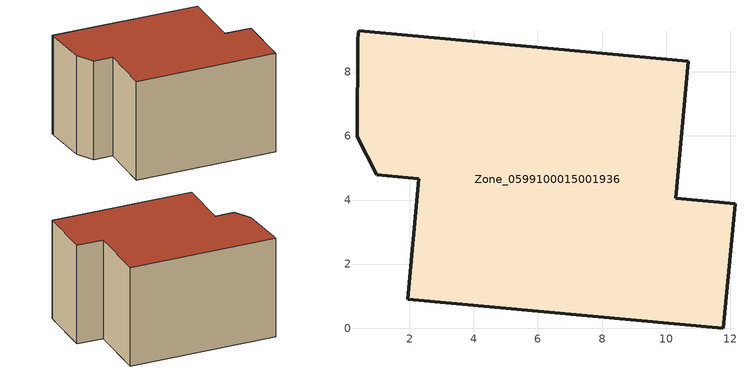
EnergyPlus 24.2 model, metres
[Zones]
Zone_0599100015001936
 floor ground (C_G): 0.37,5.97 0.38,9.05 0.4,9.28 10.69,8.33 10.3,4.06 12.15,3.89 11.79,0 1.93,0.9 2.28,4.66 0.96,4.78 z0.94
 wall outside (C_F): 1.93,0.9 11.79,0 12.15,3.89 10.3,4.06 10.69,8.33 0.4,9.28 0.38,9.05 0.37,5.97 0.96,4.78 2.28,4.66 1.93,0.9 z0.94:8.12
 roof outside (C_R): 0.38,9.05 0.37,5.97 0.96,4.78 2.28,4.66 1.93,0.9 11.79,0 12.15,3.89 10.3,4.06 10.69,8.33 0.4,9.28 z8.12
[BUILDING]
Pand.0599100015001936: North Axis=0; Terrain=City; Loads Convergence Tolerance Value=0.04; Temperature Convergence Tolerance Value=0.4; Solar Distribution=FullExterior; Maximum Number of Warmup Days=25; Minimum Number of Warmup Days=1
[Site:Location]
Rotterdam.The.Hague.AP_ZH_NLD Design_Conditions: Latitude=51.96; Longitude=4.45; Time Zone=1; Elevation=-4.5
[SITE:GROUNDTEMPERATURE:BUILDINGSURFACE]
18, 18, 18, 18, 18, 18, 18, 18, 18, 18, 18, 18
[MATERIAL] Thermal Absorptance=0.9; Solar Absorptance=0.7; Visible Absorptance=0.7
Name | Roughness | Thickness | Conductivity | Density | Specific Heat
G.D.1975-1991 | MediumSmooth | 0.15 | 0.288461 | 540 | 1210
F.D.1975-1991 | Rough | 0.3 | 0.230769 | 1920 | 840
R.D.1975-1991 | MediumRough | 0.2 | 0.153846 | 1500 | 1000
[CONSTRUCTION]
C_G: G.D.1975-1991
C_F: F.D.1975-1991
C_R: R.D.1975-1991
[ZONE]
Zone_0599100015001936: Type=1; Multiplier=1; Ceiling Height=Autocalculate; Volume=Autocalculate; Floor Area=autocalculate; Part of Total Floor Area=Yes
[ZONEINFILTRATION:DESIGNFLOWRATE]
Infil_Zone_0599100015001936: Zone or ZoneList or Space or SpaceList=Zone_0599100015001936; Schedule=AlwaysOn; Design Flow Rate Calculation Method=Flow/Area; Flow Rate per Floor Area=0.0042; Constant Term Coefficient=1; Temperature Term Coefficient=0; Velocity Term Coefficient=0; Velocity Squared Term Coefficient=0
[HVACTEMPLATE:ZONE:IDEALLOADSAIRSYSTEM]
Zone_0599100015001936: Maximum Heating Supply Air Temperature=50; Minimum Cooling Supply Air Temperature=13; Maximum Heating Supply Air Humidity Ratio=0.0156; Minimum Cooling Supply Air Humidity Ratio=0.0077; Heating Limit=NoLimit; Cooling Limit=NoLimit; Dehumidification Control Type=ConstantSensibleHeatRatio; Cooling Sensible Heat Ratio=0.7; Dehumidification Setpoint=60; Humidification Control Type=None; Humidification Setpoint=30; Outdoor Air Method=None; Outdoor Air Flow Rate per Person=0.00944; Outdoor Air Flow Rate per Zone Floor Area=0; Outdoor Air Flow Rate per Zone=0; Demand Controlled Ventilation Type=None; Outdoor Air Economizer Type=NoEconomizer; Heat Recovery Type=None; Sensible Heat Recovery Effectiveness=0.7; Latent Heat Recovery Effectiveness=0.65
[ZONECONTROL:THERMOSTAT]
ThermostatControl_Zone_0599100015001936: Zone or ZoneList=Zone_0599100015001936; Control Type Schedule=DualSetpointControlType; Control 1=Thermostat_Zone_0599100015001936; Temperature Difference Between Cutout And Setpoint=0
[THERMOSTATSETPOINT:DUALSETPOINT]
Thermostat_Zone_0599100015001936: Heating Setpoint Temperature Schedule=HeatingSetpoint_Zone_0599100015001936; Cooling Setpoint Temperature Schedule=CoolingSetpoint_Zone_0599100015001936
[SCHEDULE:COMPACT]
HeatingSetpoint_Zone_0599100015001936: Through: 12/31, For: AllDays, Until: 24:00, 21
CoolingSetpoint_Zone_0599100015001936: Through: 12/31, For: AllDays, Until: 24:00, 24
DualSetpointControlType: Through: 12/31, For: AllDays, Until: 24:00, 4
AlwaysOn: Through: 12/31, For: AllDays, Until: 24:00, 1
